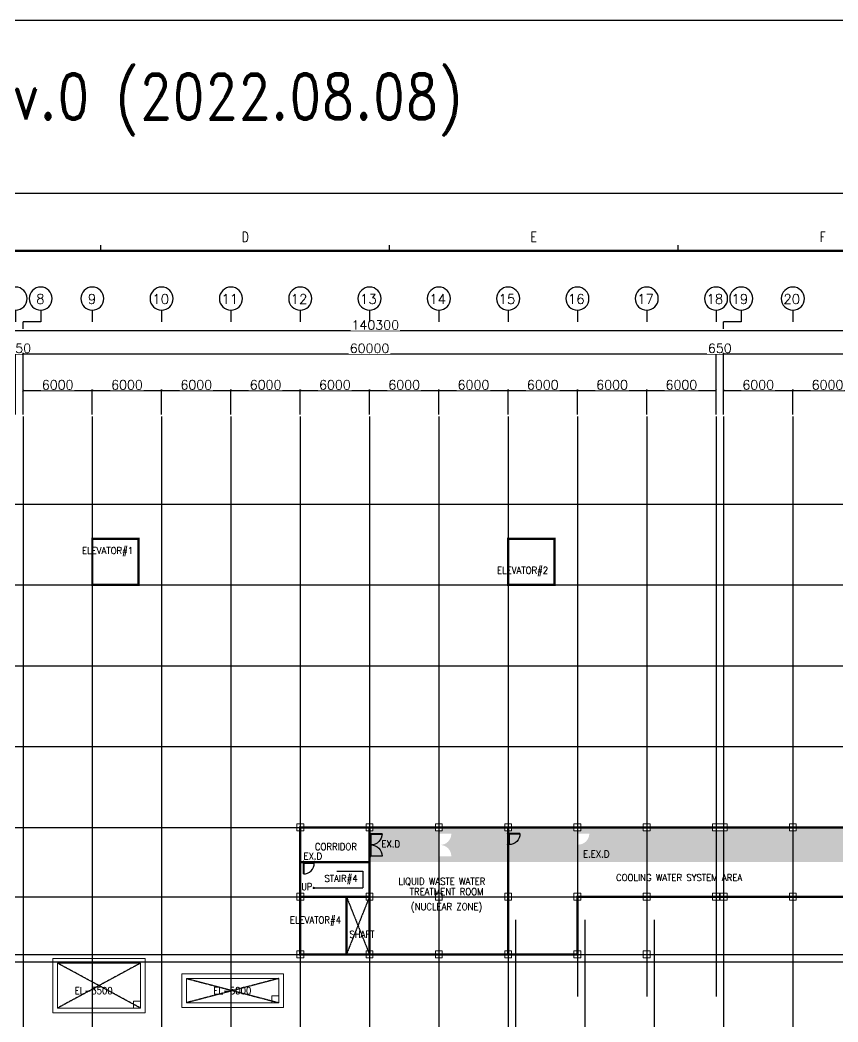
# Model space of a CAD drawing. Header units: millimetres. Extents: x -232466 to 860779, y -177975 to 311634.
# Drawn here: x 486169 to 556980, y 224862 to 311634 of the extents above; entities that cross this region are included whole.
import ezdxf
from ezdxf.enums import TextEntityAlignment as Align

# ---------------------------------------------------------------- set-up
doc = ezdxf.new("R2010")
doc.units = ezdxf.units.MM
doc.linetypes.add('AXES', pattern=[50.8, 31.75, -6.35, 6.35, -6.35])
doc.linetypes.add('CENTER', pattern=[2, 1.25, -0.25, 0.25, -0.25])
for name, color, linetype, lineweight in [('0 외형선', 3, 'Continuous', 25), ('COLUMN', 2, 'Continuous', 9), ('TEXT', 7, 'Continuous', 15), ('TOILET', 4, 'Continuous', 9), ('WALL', 7, 'Continuous', 9), ('WALL_300', 7, 'Continuous', 9)]:
    doc.layers.add(name, color=color, linetype=linetype, lineweight=lineweight)
for name, color, linetype in [('Center Line', 1, 'CENTER'), ('dim', 7, 'Continuous'), ('DOOR', 4, 'Continuous'), ('G', 3, 'Continuous'), ('LED', 7, 'Continuous'), ('SYM', 7, 'Continuous'), ('TITLEBOX', 7, 'Continuous'), ('TXT', 2, 'Continuous')]:
    doc.layers.add(name, color=color, linetype=linetype)
doc.styles.add('RD6', font='ROMAND.shx', dxfattribs={"width": 0.83, "height": 6})
doc.styles.add('ROMAND', font='romand')
doc.styles.add('RomanS', font='romans.shx')
doc.styles.add('TBOX', font='romans.shx')
doc.dimstyles.new('HYUNDAI', dxfattribs={"dimscale": 120, "dimtxt": 3, "dimasz": 3, "dimexe": 1, "dimexo": 2, "dimgap": 1, "dimtad": 1, "dimdec": 0, "dimdsep": 46, "dimtxsty": 'RomanS', "dimcen": 0, "dimclrd": 256, "dimclre": 256, "dimclrt": 3, "dimadec": 0, "dimazin": 0, "dimtfac": 1, "dimtdec": 0, "dimtix": 1, "dimtmove": 2, "dimatfit": 3, "dimfxl": 1, "dimtvp": 1, "dimtolj": 1, "dimarcsym": 0})

# ---------------------------------------------------------------- blocks, each defined once
blk = doc.blocks.new('_ArchTick')
at = {"color": 0, "linetype": 'ByBlock', "const_width": 0.15}
blk.add_lwpolyline([(-0.5, -0.5), (0.5, 0.5)], dxfattribs=at)
blk = doc.blocks.new('*D861')
at = {"layer": 'Defpoints', "color": 0}
for p in [(587077, 284742), (446777, 277298), (587077, 277298)]:
    blk.add_point(p, dxfattribs=at)
at = {"layer": 'dim', "lineweight": -2}
for p, q in [((446777, 277458), (446777, 284822)), ((446777, 284742), (587077, 284742)), ((587077, 277458), (587077, 284822))]:
    blk.add_line(p, q, dxfattribs=at)
at = {"layer": 'dim', "lineweight": -2, "xscale": 160, "yscale": 160, "zscale": 160, "rotation": 180}
blk.add_blockref('_ArchTick', (446777, 284742), dxfattribs=at)
at = {"layer": 'dim', "lineweight": -2, "xscale": 160, "yscale": 160, "zscale": 160}
blk.add_blockref('_ArchTick', (587077, 284742), dxfattribs=at)
at = {"layer": 'dim', "color": 0, "insert": (516927, 285222), "char_height": 800, "attachment_point": 5, "style": 'RomanS', "bg_fill": 3, "box_fill_scale": 1.1, "bg_fill_color": 257, "bg_fill_transparency": 0}
blk.add_mtext('\\A1;140300', dxfattribs=at)
blk = doc.blocks.new('*D873')
at = {"layer": 'Defpoints', "color": 0}
for p in [(485777, 277298), (486427, 277298)]:
    blk.add_point(p, dxfattribs=at)
at = {"layer": 'dim', "lineweight": -2}
for p, q in [((485777, 282724), (485617, 282724)), ((485777, 277458), (485777, 282804)), ((485777, 282724), (486427, 282724)), ((486427, 277458), (486427, 282804)), ((486427, 282724), (486587, 282724))]:
    blk.add_line(p, q, dxfattribs=at)
at = {"layer": 'dim', "lineweight": -2, "xscale": 160, "yscale": 160, "zscale": 160}
blk.add_blockref('_ArchTick', (485777, 282724), dxfattribs=at)
at = {"layer": 'dim', "lineweight": -2, "xscale": 160, "yscale": 160, "zscale": 160, "rotation": 180}
blk.add_blockref('_ArchTick', (486427, 282724), dxfattribs=at)
at = {"layer": 'dim', "color": 0, "insert": (486102, 283204), "char_height": 800, "attachment_point": 5, "style": 'RomanS', "bg_fill": 3, "box_fill_scale": 1.1, "bg_fill_color": 257, "bg_fill_transparency": 0}
blk.add_mtext('\\A1;650', dxfattribs=at)
at = {"layer": 'Defpoints', "color": 0}
blk.add_point((486427, 282724), dxfattribs=at)
blk = doc.blocks.new('*D874')
at = {"layer": 'Defpoints', "color": 0}
for p in [(492427, 279561), (486427, 277298), (492427, 277298)]:
    blk.add_point(p, dxfattribs=at)
at = {"layer": 'dim', "lineweight": -2}
for p, q in [((486427, 277458), (486427, 279641)), ((486427, 279561), (492427, 279561)), ((492427, 277458), (492427, 279641))]:
    blk.add_line(p, q, dxfattribs=at)
at = {"layer": 'dim', "lineweight": -2, "xscale": 160, "yscale": 160, "zscale": 160, "rotation": 180}
blk.add_blockref('_ArchTick', (486427, 279561), dxfattribs=at)
at = {"layer": 'dim', "lineweight": -2, "xscale": 160, "yscale": 160, "zscale": 160}
blk.add_blockref('_ArchTick', (492427, 279561), dxfattribs=at)
at = {"layer": 'dim', "color": 0, "insert": (489427, 280041), "char_height": 800, "attachment_point": 5, "style": 'RomanS', "bg_fill": 3, "box_fill_scale": 1.1, "bg_fill_color": 257, "bg_fill_transparency": 0}
blk.add_mtext('\\A1;\\H0.025x;\\H40x;6000', dxfattribs=at)
blk = doc.blocks.new('*D875')
at = {"layer": 'Defpoints', "color": 0}
for p in [(498427, 279561), (492427, 277298), (498427, 277298)]:
    blk.add_point(p, dxfattribs=at)
at = {"layer": 'dim', "lineweight": -2}
for p, q in [((492427, 277458), (492427, 279641)), ((492427, 279561), (498427, 279561)), ((498427, 277458), (498427, 279641))]:
    blk.add_line(p, q, dxfattribs=at)
at = {"layer": 'dim', "lineweight": -2, "xscale": 160, "yscale": 160, "zscale": 160, "rotation": 180}
blk.add_blockref('_ArchTick', (492427, 279561), dxfattribs=at)
at = {"layer": 'dim', "lineweight": -2, "xscale": 160, "yscale": 160, "zscale": 160}
blk.add_blockref('_ArchTick', (498427, 279561), dxfattribs=at)
at = {"layer": 'dim', "color": 0, "insert": (495427, 280041), "char_height": 800, "attachment_point": 5, "style": 'RomanS', "bg_fill": 3, "box_fill_scale": 1.1, "bg_fill_color": 257, "bg_fill_transparency": 0}
blk.add_mtext('\\A1;\\H0.025x;\\H40x;6000', dxfattribs=at)
blk = doc.blocks.new('*D876')
at = {"layer": 'Defpoints', "color": 0}
for p in [(504427, 279561), (498427, 277298), (504427, 277298)]:
    blk.add_point(p, dxfattribs=at)
at = {"layer": 'dim', "lineweight": -2}
for p, q in [((498427, 277458), (498427, 279641)), ((498427, 279561), (504427, 279561)), ((504427, 277458), (504427, 279641))]:
    blk.add_line(p, q, dxfattribs=at)
at = {"layer": 'dim', "lineweight": -2, "xscale": 160, "yscale": 160, "zscale": 160, "rotation": 180}
blk.add_blockref('_ArchTick', (498427, 279561), dxfattribs=at)
at = {"layer": 'dim', "lineweight": -2, "xscale": 160, "yscale": 160, "zscale": 160}
blk.add_blockref('_ArchTick', (504427, 279561), dxfattribs=at)
at = {"layer": 'dim', "color": 0, "insert": (501427, 280041), "char_height": 800, "attachment_point": 5, "style": 'RomanS', "bg_fill": 3, "box_fill_scale": 1.1, "bg_fill_color": 257, "bg_fill_transparency": 0}
blk.add_mtext('\\A1;\\H0.025x;\\H40x;6000', dxfattribs=at)
blk = doc.blocks.new('*D877')
at = {"layer": 'Defpoints', "color": 0}
for p in [(510427, 279561), (504427, 277298), (510427, 277298)]:
    blk.add_point(p, dxfattribs=at)
at = {"layer": 'dim', "lineweight": -2}
for p, q in [((504427, 277458), (504427, 279641)), ((504427, 279561), (510427, 279561)), ((510427, 277458), (510427, 279641))]:
    blk.add_line(p, q, dxfattribs=at)
at = {"layer": 'dim', "lineweight": -2, "xscale": 160, "yscale": 160, "zscale": 160, "rotation": 180}
blk.add_blockref('_ArchTick', (504427, 279561), dxfattribs=at)
at = {"layer": 'dim', "lineweight": -2, "xscale": 160, "yscale": 160, "zscale": 160}
blk.add_blockref('_ArchTick', (510427, 279561), dxfattribs=at)
at = {"layer": 'dim', "color": 0, "insert": (507427, 280041), "char_height": 800, "attachment_point": 5, "style": 'RomanS', "bg_fill": 3, "box_fill_scale": 1.1, "bg_fill_color": 257, "bg_fill_transparency": 0}
blk.add_mtext('\\A1;\\H0.025x;\\H40x;6000', dxfattribs=at)
blk = doc.blocks.new('*D878')
at = {"layer": 'Defpoints', "color": 0}
for p in [(516427, 279561), (510427, 277298), (516427, 277298)]:
    blk.add_point(p, dxfattribs=at)
at = {"layer": 'dim', "lineweight": -2}
for p, q in [((510427, 277458), (510427, 279641)), ((510427, 279561), (516427, 279561)), ((516427, 277458), (516427, 279641))]:
    blk.add_line(p, q, dxfattribs=at)
at = {"layer": 'dim', "lineweight": -2, "xscale": 160, "yscale": 160, "zscale": 160, "rotation": 180}
blk.add_blockref('_ArchTick', (510427, 279561), dxfattribs=at)
at = {"layer": 'dim', "lineweight": -2, "xscale": 160, "yscale": 160, "zscale": 160}
blk.add_blockref('_ArchTick', (516427, 279561), dxfattribs=at)
at = {"layer": 'dim', "color": 0, "insert": (513427, 280041), "char_height": 800, "attachment_point": 5, "style": 'RomanS', "bg_fill": 3, "box_fill_scale": 1.1, "bg_fill_color": 257, "bg_fill_transparency": 0}
blk.add_mtext('\\A1;\\H0.025x;\\H40x;6000', dxfattribs=at)
blk = doc.blocks.new('*D879')
at = {"layer": 'Defpoints', "color": 0}
for p in [(522427, 279561), (516427, 277298), (522427, 277298)]:
    blk.add_point(p, dxfattribs=at)
at = {"layer": 'dim', "lineweight": -2}
for p, q in [((516427, 277458), (516427, 279641)), ((516427, 279561), (522427, 279561)), ((522427, 277458), (522427, 279641))]:
    blk.add_line(p, q, dxfattribs=at)
at = {"layer": 'dim', "lineweight": -2, "xscale": 160, "yscale": 160, "zscale": 160, "rotation": 180}
blk.add_blockref('_ArchTick', (516427, 279561), dxfattribs=at)
at = {"layer": 'dim', "lineweight": -2, "xscale": 160, "yscale": 160, "zscale": 160}
blk.add_blockref('_ArchTick', (522427, 279561), dxfattribs=at)
at = {"layer": 'dim', "color": 0, "insert": (519427, 280041), "char_height": 800, "attachment_point": 5, "style": 'RomanS', "bg_fill": 3, "box_fill_scale": 1.1, "bg_fill_color": 257, "bg_fill_transparency": 0}
blk.add_mtext('\\A1;\\H0.025x;\\H40x;6000', dxfattribs=at)
blk = doc.blocks.new('*D880')
at = {"layer": 'Defpoints', "color": 0}
for p in [(528427, 279561), (522427, 277298), (528427, 277298)]:
    blk.add_point(p, dxfattribs=at)
at = {"layer": 'dim', "lineweight": -2}
for p, q in [((522427, 277458), (522427, 279641)), ((522427, 279561), (528427, 279561)), ((528427, 277458), (528427, 279641))]:
    blk.add_line(p, q, dxfattribs=at)
at = {"layer": 'dim', "lineweight": -2, "xscale": 160, "yscale": 160, "zscale": 160, "rotation": 180}
blk.add_blockref('_ArchTick', (522427, 279561), dxfattribs=at)
at = {"layer": 'dim', "lineweight": -2, "xscale": 160, "yscale": 160, "zscale": 160}
blk.add_blockref('_ArchTick', (528427, 279561), dxfattribs=at)
at = {"layer": 'dim', "color": 0, "insert": (525427, 280041), "char_height": 800, "attachment_point": 5, "style": 'RomanS', "bg_fill": 3, "box_fill_scale": 1.1, "bg_fill_color": 257, "bg_fill_transparency": 0}
blk.add_mtext('\\A1;\\H0.025x;\\H40x;6000', dxfattribs=at)
blk = doc.blocks.new('*D881')
at = {"layer": 'Defpoints', "color": 0}
for p in [(534427, 279561), (528427, 277298), (534427, 277298)]:
    blk.add_point(p, dxfattribs=at)
at = {"layer": 'dim', "lineweight": -2}
for p, q in [((528427, 277458), (528427, 279641)), ((528427, 279561), (534427, 279561)), ((534427, 277458), (534427, 279641))]:
    blk.add_line(p, q, dxfattribs=at)
at = {"layer": 'dim', "lineweight": -2, "xscale": 160, "yscale": 160, "zscale": 160, "rotation": 180}
blk.add_blockref('_ArchTick', (528427, 279561), dxfattribs=at)
at = {"layer": 'dim', "lineweight": -2, "xscale": 160, "yscale": 160, "zscale": 160}
blk.add_blockref('_ArchTick', (534427, 279561), dxfattribs=at)
at = {"layer": 'dim', "color": 0, "insert": (531427, 280041), "char_height": 800, "attachment_point": 5, "style": 'RomanS', "bg_fill": 3, "box_fill_scale": 1.1, "bg_fill_color": 257, "bg_fill_transparency": 0}
blk.add_mtext('\\A1;\\H0.025x;\\H40x;6000', dxfattribs=at)
blk = doc.blocks.new('*D882')
at = {"layer": 'Defpoints', "color": 0}
for p in [(540427, 279561), (534427, 277298), (540427, 277298)]:
    blk.add_point(p, dxfattribs=at)
at = {"layer": 'dim', "lineweight": -2}
for p, q in [((534427, 277458), (534427, 279641)), ((534427, 279561), (540427, 279561)), ((540427, 277458), (540427, 279641))]:
    blk.add_line(p, q, dxfattribs=at)
at = {"layer": 'dim', "lineweight": -2, "xscale": 160, "yscale": 160, "zscale": 160, "rotation": 180}
blk.add_blockref('_ArchTick', (534427, 279561), dxfattribs=at)
at = {"layer": 'dim', "lineweight": -2, "xscale": 160, "yscale": 160, "zscale": 160}
blk.add_blockref('_ArchTick', (540427, 279561), dxfattribs=at)
at = {"layer": 'dim', "color": 0, "insert": (537427, 280041), "char_height": 800, "attachment_point": 5, "style": 'RomanS', "bg_fill": 3, "box_fill_scale": 1.1, "bg_fill_color": 257, "bg_fill_transparency": 0}
blk.add_mtext('\\A1;\\H0.025x;\\H40x;6000', dxfattribs=at)
blk = doc.blocks.new('*D883')
at = {"layer": 'Defpoints', "color": 0}
for p in [(546427, 279561), (540427, 277298), (546427, 277298)]:
    blk.add_point(p, dxfattribs=at)
at = {"layer": 'dim', "lineweight": -2}
for p, q in [((540427, 277458), (540427, 279641)), ((540427, 279561), (546427, 279561)), ((546427, 277458), (546427, 279641))]:
    blk.add_line(p, q, dxfattribs=at)
at = {"layer": 'dim', "lineweight": -2, "xscale": 160, "yscale": 160, "zscale": 160, "rotation": 180}
blk.add_blockref('_ArchTick', (540427, 279561), dxfattribs=at)
at = {"layer": 'dim', "lineweight": -2, "xscale": 160, "yscale": 160, "zscale": 160}
blk.add_blockref('_ArchTick', (546427, 279561), dxfattribs=at)
at = {"layer": 'dim', "color": 0, "insert": (543427, 280041), "char_height": 800, "attachment_point": 5, "style": 'RomanS', "bg_fill": 3, "box_fill_scale": 1.1, "bg_fill_color": 257, "bg_fill_transparency": 0}
blk.add_mtext('\\A1;\\H0.025x;\\H40x;6000', dxfattribs=at)
blk = doc.blocks.new('*D884')
at = {"layer": 'Defpoints', "color": 0}
for p in [(546427, 282724), (486427, 277298), (546427, 277298)]:
    blk.add_point(p, dxfattribs=at)
at = {"layer": 'dim', "lineweight": -2}
for p, q in [((486427, 277458), (486427, 282804)), ((486427, 282724), (546427, 282724)), ((546427, 277458), (546427, 282804))]:
    blk.add_line(p, q, dxfattribs=at)
at = {"layer": 'dim', "lineweight": -2, "xscale": 160, "yscale": 160, "zscale": 160, "rotation": 180}
blk.add_blockref('_ArchTick', (486427, 282724), dxfattribs=at)
at = {"layer": 'dim', "lineweight": -2, "xscale": 160, "yscale": 160, "zscale": 160}
blk.add_blockref('_ArchTick', (546427, 282724), dxfattribs=at)
at = {"layer": 'dim', "color": 0, "insert": (516427, 283204), "char_height": 800, "attachment_point": 5, "style": 'RomanS', "bg_fill": 3, "box_fill_scale": 1.1, "bg_fill_color": 257, "bg_fill_transparency": 0}
blk.add_mtext('\\A1;60000', dxfattribs=at)
blk = doc.blocks.new('*D885')
at = {"layer": 'Defpoints', "color": 0}
for p in [(546427, 277298), (547077, 277298)]:
    blk.add_point(p, dxfattribs=at)
at = {"layer": 'dim', "lineweight": -2}
for p, q in [((546427, 282724), (546267, 282724)), ((546427, 277458), (546427, 282804)), ((546427, 282724), (547077, 282724)), ((547077, 277458), (547077, 282804)), ((547077, 282724), (547237, 282724))]:
    blk.add_line(p, q, dxfattribs=at)
at = {"layer": 'dim', "lineweight": -2, "xscale": 160, "yscale": 160, "zscale": 160}
blk.add_blockref('_ArchTick', (546427, 282724), dxfattribs=at)
at = {"layer": 'dim', "lineweight": -2, "xscale": 160, "yscale": 160, "zscale": 160, "rotation": 180}
blk.add_blockref('_ArchTick', (547077, 282724), dxfattribs=at)
at = {"layer": 'dim', "color": 0, "insert": (546752, 283204), "char_height": 800, "attachment_point": 5, "style": 'RomanS', "bg_fill": 3, "box_fill_scale": 1.1, "bg_fill_color": 257, "bg_fill_transparency": 0}
blk.add_mtext('\\A1;650', dxfattribs=at)
at = {"layer": 'Defpoints', "color": 0}
blk.add_point((547077, 282724), dxfattribs=at)
blk = doc.blocks.new('*D886')
at = {"layer": 'Defpoints', "color": 0}
for p in [(553077, 279561), (547077, 277298), (553077, 277298)]:
    blk.add_point(p, dxfattribs=at)
at = {"layer": 'dim', "lineweight": -2}
for p, q in [((547077, 277458), (547077, 279641)), ((547077, 279561), (553077, 279561)), ((553077, 277458), (553077, 279641))]:
    blk.add_line(p, q, dxfattribs=at)
at = {"layer": 'dim', "lineweight": -2, "xscale": 160, "yscale": 160, "zscale": 160, "rotation": 180}
blk.add_blockref('_ArchTick', (547077, 279561), dxfattribs=at)
at = {"layer": 'dim', "lineweight": -2, "xscale": 160, "yscale": 160, "zscale": 160}
blk.add_blockref('_ArchTick', (553077, 279561), dxfattribs=at)
at = {"layer": 'dim', "color": 0, "insert": (550077, 280041), "char_height": 800, "attachment_point": 5, "style": 'RomanS', "bg_fill": 3, "box_fill_scale": 1.1, "bg_fill_color": 257, "bg_fill_transparency": 0}
blk.add_mtext('\\A1;\\H0.025x;\\H40x;6000', dxfattribs=at)
blk = doc.blocks.new('*D887')
at = {"layer": 'Defpoints', "color": 0}
for p in [(559077, 279561), (553077, 277298), (559077, 277298)]:
    blk.add_point(p, dxfattribs=at)
at = {"layer": 'dim', "lineweight": -2}
for p, q in [((553077, 277458), (553077, 279641)), ((553077, 279561), (559077, 279561)), ((559077, 277458), (559077, 279641))]:
    blk.add_line(p, q, dxfattribs=at)
at = {"layer": 'dim', "lineweight": -2, "xscale": 160, "yscale": 160, "zscale": 160, "rotation": 180}
blk.add_blockref('_ArchTick', (553077, 279561), dxfattribs=at)
at = {"layer": 'dim', "lineweight": -2, "xscale": 160, "yscale": 160, "zscale": 160}
blk.add_blockref('_ArchTick', (559077, 279561), dxfattribs=at)
at = {"layer": 'dim', "color": 0, "insert": (556077, 280041), "char_height": 800, "attachment_point": 5, "style": 'RomanS', "bg_fill": 3, "box_fill_scale": 1.1, "bg_fill_color": 257, "bg_fill_transparency": 0}
blk.add_mtext('\\A1;\\H0.025x;\\H40x;6000', dxfattribs=at)
blk = doc.blocks.new('*D891')
at = {"layer": 'Defpoints', "color": 0}
for p in [(587077, 282724), (547077, 277298), (587077, 277298)]:
    blk.add_point(p, dxfattribs=at)
at = {"layer": 'dim', "lineweight": -2}
for p, q in [((547077, 277458), (547077, 282804)), ((547077, 282724), (587077, 282724)), ((587077, 277458), (587077, 282804))]:
    blk.add_line(p, q, dxfattribs=at)
at = {"layer": 'dim', "lineweight": -2, "xscale": 160, "yscale": 160, "zscale": 160, "rotation": 180}
blk.add_blockref('_ArchTick', (547077, 282724), dxfattribs=at)
at = {"layer": 'dim', "lineweight": -2, "xscale": 160, "yscale": 160, "zscale": 160}
blk.add_blockref('_ArchTick', (587077, 282724), dxfattribs=at)
at = {"layer": 'dim', "color": 0, "insert": (567077, 283204), "char_height": 800, "attachment_point": 5, "style": 'RomanS', "bg_fill": 3, "box_fill_scale": 1.1, "bg_fill_color": 257, "bg_fill_transparency": 0}
blk.add_mtext('\\A1;40000', dxfattribs=at)
blk = doc.blocks.new('주열')
at = {"layer": 'SYM'}
blk.add_line((0, 600), (0, 0), dxfattribs=at)
blk.add_circle((0, 1200), 600, dxfattribs=at)
blk = doc.blocks.new('column600')
at = {"layer": 'COLUMN', "linetype": 'Continuous'}
blk.add_lwpolyline([(-300, -300), (300, -300), (300, 300), (-300, 300)], close=True, dxfattribs=at)
blk = doc.blocks.new('SD1')
at = {"color": 8}
for p, q in [((-55, 200), (-975, 200)), ((-955, 155), (-45, 155))]:
    blk.add_line(p, q, dxfattribs=at)
for points in [[(-25, 1150), (-25, 200), (-55, 200), (-55, 1150)], [(-1000, 180), (-1000, 200), (-975, 200), (-975, 155), (-955, 155), (-955, 95), (-975, 50), (-1000, 50), (-1000, 70)], [(0, 180), (0, 200), (-25, 200), (-25, 155), (-45, 155), (-45, 95), (-25, 50), (0, 50), (0, 70)]]:
    blk.add_lwpolyline(points)
blk.add_arc((-25, 200), 950, 90, 180)
blk = doc.blocks.new('D2000')
at = {"color": 8}
for p, q in [((-45, -45), (-45, -1955)), ((0, -1935), (0, -65))]:
    blk.add_line(p, q, dxfattribs=at)
for points in [[(-25, 0), (0, 0), (0, -25), (-45, -25), (-45, -45), (-105, -45), (-150, -25), (-150, 0), (-130, 0)], [(975, -25), (0, -25), (0, -65), (975, -65), (975, -25)], [(-25, -2000), (0, -2000), (0, -1975), (-45, -1975), (-45, -1955), (-105, -1955), (-150, -1975), (-150, -2000), (-130, -2000)], [(975, -1975), (0, -1975), (0, -1935), (975, -1935), (975, -1975)]]:
    blk.add_lwpolyline(points)
at = {"ltscale": 0.2}
for centre, start, end in [((0, -25), 270, 0), ((0, -1975), 0, 90)]:
    blk.add_arc(centre, 975, start, end, dxfattribs=at)

msp = doc.modelspace()

# ---------------------------------------------------------------- hatches: boundary and pattern name
at = {"layer": 'WALL'}
h = msp.add_hatch(dxfattribs=at)
h.set_pattern_fill('DOTS', color=0, scale=250)
h.set_pattern_definition([(0, (-104547.3, 0), (198.4375, 396.875), [0, -396.875])])
h.paths.add_polyline_path([(571076.7, 238712.1), (571076.7, 241411.3), (571378.1, 241411.3), (571378.1, 241712.1), (575576.8, 241712.1), (575867.3, 241712.1), (576777.3, 241712.1), (578778.1, 241712.1), (578778.1, 241411.3), (579076, 241411.3), (579076.3, 238712.1)])
h.paths.add_polyline_path([(522426.7, 241411.3), (522726.6, 241411.3), (522726.6, 241711.3), (528126.6, 241711.3), (528126.6, 241411.3), (528426.7, 241411.3), (528426.7, 238712.1), (522426.7, 238712.1), (522426.7, 239234.4), (522429.5, 239235.7), (522489.5, 239235.7), (522489.5, 239215.7), (522534.5, 239215.7), (523509.5, 239215.7), (523509.5, 239255.7), (523508.6, 239255.7, 0.4022445), (522534.5, 240190.7, 0.4022445), (523508.6, 241125.7), (523509.5, 241125.7), (523509.5, 241165.7), (522534.5, 241165.7), (522489.5, 241165.7), (522489.5, 241145.7), (522429.5, 241145.7), (522426.7, 241146.9)])
h.paths.add_polyline_path([(534426.7, 238712.1), (534426.7, 240242.4), (534456.7, 240242.4), (534456.7, 240222.4), (534501.7, 240222.4, 0.4049927), (535451.2, 241142.4, 0.0078962), (535451.7, 241172.4), (534501.7, 241172.4), (534456.7, 241172.4), (534456.7, 241152.4), (534426.7, 241152.4), (534426.7, 241411.3), (534726.6, 241411.3), (534726.6, 241712.1), (540126.6, 241712.1), (540126.6, 241411.3), (540426.7, 241411.3), (540426.7, 238712.1)])
h.paths.add_polyline_path([(547076.7, 238712.1), (547076.7, 241411.3), (547376.6, 241411.3), (547376.6, 241712.1), (552776.6, 241712.1), (552776.6, 241411.3), (553076.7, 241411.3), (553076.7, 238712.1)])
h.paths.add_polyline_path([(559076.7, 238712.1), (559076.7, 241411.3), (559376.6, 241411.3), (559376.6, 241712.1), (564776.6, 241712.1), (564776.6, 241411.3), (565076.7, 241411.3), (565076.7, 238712.1)])
h.paths.add_polyline_path([(516426.7, 238712.1), (516426.7, 241411.3), (516726.6, 241411.3), (516726.6, 241712.1), (522126.6, 241712.1), (522126.6, 241411.3), (522426.6, 241411.3), (522426.6, 241146.9), (522426.7, 239234.4), (522426.7, 238712.1), (517627.2, 238712.1), (516717.2, 238712.1)])
h.paths.add_polyline_path([(528426.7, 238712.1), (528426.7, 241411.3), (528726.6, 241411.3), (528726.6, 241711.3), (534126.6, 241711.3), (534126.6, 241411.3), (534426.6, 241411.3), (534426.6, 241152.4), (534426.7, 240242.4), (534426.7, 238712.1)])
h.paths.add_polyline_path([(540426.7, 238712.1), (540426.7, 241411.3), (540726.6, 241411.3), (540726.6, 241712.1), (546126.6, 241712.1), (546126.6, 241411.3), (546426.7, 241411.3), (546426.7, 238712.1)])
h.paths.add_polyline_path([(553076.7, 238712.1), (553076.7, 241411.3), (553376.6, 241411.3), (553376.6, 241712.1), (558776.6, 241712.1), (558776.6, 241411.3), (559076.7, 241411.3), (559076.7, 238712.1)])
h.paths.add_polyline_path([(565076.7, 238712.1), (565076.7, 241411.3), (565376.6, 241411.3), (565376.6, 241712.1), (570778.1, 241712.1), (570778.1, 241411.3), (571076.7, 241411.3), (571076.7, 238712.1)])
h.paths.add_polyline_path([(547076.7, 238712.1), (547076.7, 241411.3), (546426.7, 241411.3), (546426.7, 238712.1)])
h.paths.add_polyline_path([(517422.3, 240493.5), (517422.3, 239593.5), (521610.3, 239593.5), (521610.3, 240493.5)], flags=24)
h.paths.add_polyline_path([(576031.2, 241358.3), (576031.2, 240458.3), (577951.2, 240458.3), (577951.2, 241358.3)], flags=24)
h.paths.add_polyline_path([(516559.3, 239670.6), (516559.3, 238770.6), (518479.3, 238770.6), (518479.3, 239670.6)], flags=24)
h.paths.add_polyline_path([(575169.9, 239532.6), (575169.9, 238632.6), (578812.5, 238632.6), (578812.5, 239532.6)], flags=24)
h.paths.add_polyline_path([(523304, 240735.5), (523304, 239835.5), (525224, 239835.5), (525224, 240735.5)], flags=24)
h.paths.add_polyline_path([(534722, 239848), (534722, 238948), (537387.2, 238948), (537387.2, 239848)], flags=24)

# ---------------------------------------------------------------- linework, layer by layer
for p, q in [((513581, 237913.6), (515840.1, 237913.6)), ((515840.1, 237913.6), (515840.1, 236468.6)), ((511601, 236468.6), (515840.1, 236468.6))]:
    msp.add_line(p, q)
msp.add_lwpolyline([(513581, 237913.6, 0, 160, 0), (514061, 237913.6, 0, 0, 0), (513581, 237913.6, 0, 0, 0)], format="xyseb")
at = {"layer": '0 외형선', "linetype": 'Continuous', "const_width": 200}
for points in [[(492428.1, 266712.1), (496428.1, 266712.1), (496428.1, 262711.9), (492428.1, 262711.9)], [(528428.3, 266714.5), (532428.3, 266714.5), (532428.3, 262714.3), (528428.3, 262714.3)], [(510424.9, 241712.1), (516424.9, 241712.1), (516424.9, 238712.1), (510424.9, 238712.1)], [(516426.6, 241711.3), (528426.6, 241711.3), (528426.7, 230712.1), (516426.7, 230712.2)], [(579076, 241711.3), (528426.6, 241711.3), (528426.6, 230710.5), (534426.6, 230711.3), (534426.6, 235711.3), (579076.6, 235712.1)], [(510424.9, 238711.3), (516424.9, 238711.3), (516424.9, 235711.3), (510424.9, 235711.3)], [(510425.7, 235711.3), (514424.9, 235711.3), (514424.9, 230711.9), (510424.9, 230711.9)], [(514424.9, 235711.3), (516423.2, 235711.3), (516424.8, 230711.3), (514424.9, 230712.1)]]:
    msp.add_lwpolyline(points, close=True, dxfattribs=at)
at = {"layer": 'Center Line', "linetype": 'AXES'}
for p, q in [((435355.3, 269712.1), (591076.7, 269712.1)), ((435355.3, 262712.1), (591076.7, 262712.1)), ((435355.3, 255712.1), (591076.7, 255712.1)), ((435355.3, 248712.1), (591076.7, 248712.1)), ((435355.3, 241712.1), (591076.7, 241712.1)), ((435355.3, 235712.1), (591076.7, 235712.1)), ((516424.9, 235711.3), (514424.9, 230712.1)), ((514424.9, 235711.3), (516423.2, 230712.1)), ((529076.7, 233712.1), (529076.7, 194123.5)), ((535076.7, 233712.1), (535076.7, 194123.5)), ((541076.7, 233712.1), (541076.7, 194123.5)), ((435355.3, 230712.1), (591076.7, 230712.1)), ((435355.3, 230062.1), (591076.7, 230062.1)), ((496603.6, 229958.8), (489403.8, 226061.3)), ((496603.6, 226061.3), (489403.8, 229958.8)), ((508578.6, 228628.2), (500578.6, 226528.2)), ((500578.6, 228628.2), (508578.6, 226528.2))]:
    msp.add_line(p, q, dxfattribs=at)
at = {"layer": 'COLUMN', "linetype": 'Continuous'}
for points in [[(546126.6, 242011.3), (547376.6, 242011.3), (547376.6, 241411.3), (546126.6, 241411.3)], [(546126.6, 236011.3), (547376.6, 236011.3), (547376.6, 235411.3), (546126.6, 235411.3)]]:
    msp.add_lwpolyline(points, close=True, dxfattribs=at)
at = {"layer": 'LED', "const_width": 100}
msp.add_lwpolyline([(511612.4, 236419.9, -1), (511589.6, 236517.2, -1)], format="xyb", close=True, dxfattribs=at)
at = {"layer": 'TITLEBOX', "color": 4, "linetype": 'Continuous'}
for p, q in [((493153.6, 291645.3), (493153.6, 292145.3)), ((493153.6, 291645.3), (493153.6, 292145.3)), ((518153.6, 291645.3), (518153.6, 292145.3)), ((518153.6, 291645.3), (518153.6, 292145.3)), ((543153.6, 291645.3), (543153.6, 292145.3)), ((543153.6, 291645.3), (543153.6, 292145.3))]:
    msp.add_line(p, q, dxfattribs=at)
at = {"layer": 'TITLEBOX', "color": 7}
msp.add_lwpolyline([(413278.6, 296645.3), (623528.6, 296645.3), (623528.6, 148145.3), (413278.6, 148145.3)], close=True, dxfattribs=at)
at = {"layer": 'TITLEBOX', "color": 4, "const_width": 175}
msp.add_lwpolyline([(418278.6, 291645.3), (618343.6, 291645.3), (618343.6, 153916.7), (418278.6, 153916.7)], close=True, dxfattribs=at)
at = {"layer": 'TOILET'}
for points in [[(496603.6, 226661.3), (496003.6, 226661.3), (496003.6, 226061.3), (496603.6, 226061.3), (496603.6, 226661.3)], [(508578.6, 227128.2), (507978.6, 227128.2), (507978.6, 226528.2), (508578.6, 226528.2), (508578.6, 227128.2)]]:
    msp.add_lwpolyline(points, dxfattribs=at)
at = {"layer": 'WALL_300', "color": 2}
for points in [[(489003.8, 230358.8), (497003.6, 230358.8), (497003.6, 225661.3), (489003.8, 225661.3)], [(489403.8, 229958.8), (496603.6, 229958.8), (496603.6, 226061.3), (489403.8, 226061.3)], [(500178.6, 229028.2), (508978.6, 229028.2), (508978.6, 226128.2), (500178.6, 226128.2)], [(500578.6, 228628.2), (508578.6, 228628.2), (508578.6, 226528.2), (500578.6, 226528.2)]]:
    msp.add_lwpolyline(points, close=True, dxfattribs=at)

# ---------------------------------------------------------------- block references
at = {"layer": 'COLUMN', "linetype": 'Continuous'}
for p in [(510424.8, 241711.3), (516424.8, 241711.3), (522426.6, 241711.3), (528426.6, 241711.3), (534426.6, 241711.3), (540426.6, 241711.3), (553076.6, 241711.3), (510424.9, 235710.5), (516422.3, 235706.2), (522425.8, 235710.5), (528425.8, 235710.5), (534425.8, 235711.3), (540425.8, 235711.3), (540429.6, 235711.3), (546425.1, 235710.5), (547075.8, 235711.3), (553074, 235711.3), (553076.6, 235712.1), (510424.8, 230711.3), (516424.8, 230711.3), (522426.6, 230711.3), (528426.6, 230711.3), (534426.6, 230711.3), (540426.6, 230711.3)]:
    msp.add_blockref('column600', p, dxfattribs=at)
at = {"layer": 'DOOR', "xscale": -1}
for name, p, rotation in [('D2000', (516532.6, 239190.7), 179.9999999999999), ('SD1', (528301.6, 241197.4), 269.9999999999997)]:
    msp.add_blockref(name, p, dxfattribs=dict(at, rotation=rotation))
at = {"layer": 'DOOR', "rotation": 180.0000000000002}
msp.add_blockref('SD1', (510670.4, 238826), dxfattribs=at)

# ---------------------------------------------------------------- texts
at = {"layer": 'G', "color": 3, "style": 'RomanS', "width": 0.9}
for s, p in [('ELEVATOR#1', (493745.4, 265647.2)), ('ELEVATOR#2', (529675.5, 263939.6)), ('CORRIDOR', (513514.4, 240043.5)), ('STAIR#4', (513960.7, 237244.2)), ('LIQUID WASTE WATER', (522689.9, 237009.1, 0.8)), ('COOLING WATER SYSTEM AREA', (543230.2, 237370.2, 0.8)), ('TREATMENT ROOM', (523098.5, 236140.6, 0.8)), ('(NUCLEAR ZONE)', (523098.5, 234796.5, 0.8)), ('ELEVATOR#4', (511742.1, 233647.2)), ('SHAFT', (515767.6, 232448.7)), ('EL-3500', (492546.2, 227578.7)), ('EL-5000', (504546.2, 227578.7))]:
    msp.add_text(s, height=600, dxfattribs=at).set_placement(p, align=Align.MIDDLE)
at = {"layer": 'SYM', "style": 'ROMAND'}
for s, height, p in [('8', 840.9, (487566.5, 287049)), ('9', 840.9, (492037.7, 287049)), ('10', 840.88, (497624.2, 287049)), ('11', 840.88, (503604.2, 287049)), ('12', 840.88, (509604.2, 287049)), ('13', 840.88, (515604.2, 287049)), ('14', 840.88, (521604.2, 287049)), ('15', 840.88, (527604.2, 287049)), ('16', 840.88, (533604.2, 287049)), ('17', 840.88, (539604.2, 287049)), ('18', 840.88, (545604.2, 287049)), ('19', 840.88, (547760.1, 287049)), ('20', 840.88, (552254.2, 287049))]:
    msp.add_text(s, height=height, dxfattribs=at).set_placement(p)
at = {"layer": 'TEXT', "color": 7, "style": 'RomanS', "width": 0.9}
for s, p in [('EX.D', (518264, 240285.5)), ('EX.D', (511517.5, 239220.6)), ('E.EX.D', (536054.6, 239398))]:
    msp.add_text(s, height=600, dxfattribs=at).set_placement(p, align=Align.MIDDLE)
at = {"layer": 'TEXT', "color": 0, "linetype": 'Continuous', "style": 'RomanS', "width": 0.85}
msp.add_text('UP', height=600, dxfattribs=at).set_placement((510524.3, 236281.9))
at = {"layer": 'TITLEBOX', "color": 4, "linetype": 'Continuous', "style": 'TBOX', "width": 0.75}
for s, p in [('D', (505371.2, 292411.7)), ('E', (530371.2, 292411.7)), ('F', (555405.4, 292411.7))]:
    msp.add_text(s, height=875, dxfattribs=at).set_placement(p)
at = {"layer": 'TXT', "color": 30, "linetype": 'Continuous', "style": 'RD6', "width": 0.83}
msp.add_text('Rev.0 (2022.08.08)', height=4000, dxfattribs=at).set_placement((480124, 303010.5))

# ---------------------------------------------------------------- next in the draw order: dimensions: what is measured, and where the dimension line sits
at = {"layer": 'dim'}
dim = msp.add_linear_dim(base=(587076.7, 284742.5), p1=(446776.7, 277297.7), p2=(587076.7, 277297.7), dimstyle='HYUNDAI', override={"dimscale": 80, "dimtxt": 10, "dimasz": 2, "dimpost": '\\X', "dimblk1": 'ArchTick', "dimblk2": 'ArchTick', "dimsah": 1, "dimclrt": 0, "dimtfill": 1, "dimtfillclr": 0}, dxfattribs=at)
dim.commit()
dim.dimension.update_dxf_attribs({"geometry": '*D861', "text_midpoint": (516926.7, 285222.5)})

# ---------------------------------------------------------------- next in the draw order: linework, layer by layer
for p, q in [((487955.5, 285509.5), (486426.7, 285509.5)), ((486426.7, 284886), (486426.7, 285509.5)), ((548605.5, 285509.5), (547076.7, 285509.5)), ((547076.7, 284886), (547076.7, 285509.5))]:
    msp.add_line(p, q)
at = {"layer": 'Center Line', "linetype": 'AXES'}
for p, q in [((486426.7, 277297.7), (486426.7, 194123.5)), ((492426.7, 277297.7), (492426.7, 194123.5)), ((498426.7, 277297.7), (498426.7, 194123.5)), ((504426.7, 277297.7), (504426.7, 194123.5)), ((510426.7, 277297.7), (510426.7, 194123.5)), ((516426.7, 277297.7), (516426.7, 194123.5)), ((522426.7, 277297.7), (522426.7, 194123.5)), ((528426.7, 277297.7), (528426.7, 194123.5)), ((547076.7, 277297.7), (547076.7, 194123.5)), ((553076.7, 277297.7), (553076.7, 194123.5))]:
    msp.add_line(p, q, dxfattribs=at)

# ---------------------------------------------------------------- next in the draw order: block references
at = {"layer": 'SYM', "xscale": -1.666666666666667, "yscale": 1.666666666666667, "zscale": 1.666666666666667, "rotation": 359.9999999999999}
for p in [(485776.7, 285509.5), (487955.5, 285509.5), (492426.7, 285509.5), (498426.7, 285509.5), (504426.7, 285509.5), (510426.7, 285509.5), (516426.7, 285509.5), (522426.7, 285509.5), (528426.7, 285509.5), (534426.7, 285509.5), (540426.7, 285509.5), (546426.7, 285509.5), (548605.5, 285509.5), (553076.7, 285509.5)]:
    msp.add_blockref('주열', p, dxfattribs=at)

# ---------------------------------------------------------------- next in the draw order: dimensions: what is measured, and where the dimension line sits
at = {"layer": 'dim'}
dim = msp.add_linear_dim(base=(486426.7, 282724.1), p1=(485776.7, 277297.7), p2=(486426.7, 277297.7), dimstyle='HYUNDAI', override={"dimscale": 80, "dimtxt": 10, "dimasz": 2, "dimpost": '\\X', "dimblk1": 'ArchTick', "dimblk2": 'ArchTick', "dimsah": 1, "dimclrt": 0, "dimtfill": 1, "dimtfillclr": 0}, dxfattribs=at)
dim.commit()
dim.dimension.update_dxf_attribs({"geometry": '*D873', "text_midpoint": (486101.7, 283204.1)})

# ---------------------------------------------------------------- next in the draw order: dimensions: what is measured, and where the dimension line sits
dim = msp.add_linear_dim(base=(492426.7, 279560.7), p1=(486426.7, 277297.7), p2=(492426.7, 277297.7), text='\\H0.025x;\\H40x;<>', dimstyle='HYUNDAI', override={"dimscale": 80, "dimtxt": 10, "dimasz": 2, "dimpost": '\\X', "dimtxsty": 'RomanS', "dimblk1": 'ArchTick', "dimblk2": 'ArchTick', "dimsah": 1, "dimclrt": 0, "dimtfill": 1}, dxfattribs=at)
dim.commit()
dim.dimension.update_dxf_attribs({"geometry": '*D874', "text_midpoint": (489426.7, 280040.7)})

# ---------------------------------------------------------------- next in the draw order: dimensions: what is measured, and where the dimension line sits
dim = msp.add_linear_dim(base=(498426.7, 279560.7), p1=(492426.7, 277297.7), p2=(498426.7, 277297.7), text='\\H0.025x;\\H40x;<>', dimstyle='HYUNDAI', override={"dimscale": 80, "dimtxt": 10, "dimasz": 2, "dimpost": '\\X', "dimtxsty": 'RomanS', "dimblk1": 'ArchTick', "dimblk2": 'ArchTick', "dimsah": 1, "dimclrt": 0, "dimtfill": 1}, dxfattribs=at)
dim.commit()
dim.dimension.update_dxf_attribs({"geometry": '*D875', "text_midpoint": (495426.7, 280040.7)})

# ---------------------------------------------------------------- next in the draw order: dimensions: what is measured, and where the dimension line sits
dim = msp.add_linear_dim(base=(504426.7, 279560.7), p1=(498426.7, 277297.7), p2=(504426.7, 277297.7), text='\\H0.025x;\\H40x;<>', dimstyle='HYUNDAI', override={"dimscale": 80, "dimtxt": 10, "dimasz": 2, "dimpost": '\\X', "dimtxsty": 'RomanS', "dimblk1": 'ArchTick', "dimblk2": 'ArchTick', "dimsah": 1, "dimclrt": 0, "dimtfill": 1}, dxfattribs=at)
dim.commit()
dim.dimension.update_dxf_attribs({"geometry": '*D876', "text_midpoint": (501426.7, 280040.7)})

# ---------------------------------------------------------------- next in the draw order: dimensions: what is measured, and where the dimension line sits
dim = msp.add_linear_dim(base=(510426.7, 279560.7), p1=(504426.7, 277297.7), p2=(510426.7, 277297.7), text='\\H0.025x;\\H40x;<>', dimstyle='HYUNDAI', override={"dimscale": 80, "dimtxt": 10, "dimasz": 2, "dimpost": '\\X', "dimtxsty": 'RomanS', "dimblk1": 'ArchTick', "dimblk2": 'ArchTick', "dimsah": 1, "dimclrt": 0, "dimtfill": 1}, dxfattribs=at)
dim.commit()
dim.dimension.update_dxf_attribs({"geometry": '*D877', "text_midpoint": (507426.7, 280040.7)})

# ---------------------------------------------------------------- next in the draw order: dimensions: what is measured, and where the dimension line sits
dim = msp.add_linear_dim(base=(516426.7, 279560.7), p1=(510426.7, 277297.7), p2=(516426.7, 277297.7), text='\\H0.025x;\\H40x;<>', dimstyle='HYUNDAI', override={"dimscale": 80, "dimtxt": 10, "dimasz": 2, "dimpost": '\\X', "dimtxsty": 'RomanS', "dimblk1": 'ArchTick', "dimblk2": 'ArchTick', "dimsah": 1, "dimclrt": 0, "dimtfill": 1}, dxfattribs=at)
dim.commit()
dim.dimension.update_dxf_attribs({"geometry": '*D878', "text_midpoint": (513426.7, 280040.7)})

# ---------------------------------------------------------------- next in the draw order: dimensions: what is measured, and where the dimension line sits
dim = msp.add_linear_dim(base=(522426.7, 279560.7), p1=(516426.7, 277297.7), p2=(522426.7, 277297.7), text='\\H0.025x;\\H40x;<>', dimstyle='HYUNDAI', override={"dimscale": 80, "dimtxt": 10, "dimasz": 2, "dimpost": '\\X', "dimtxsty": 'RomanS', "dimblk1": 'ArchTick', "dimblk2": 'ArchTick', "dimsah": 1, "dimclrt": 0, "dimtfill": 1}, dxfattribs=at)
dim.commit()
dim.dimension.update_dxf_attribs({"geometry": '*D879', "text_midpoint": (519426.7, 280040.7)})

# ---------------------------------------------------------------- next in the draw order: dimensions: what is measured, and where the dimension line sits
dim = msp.add_linear_dim(base=(528426.7, 279560.7), p1=(522426.7, 277297.7), p2=(528426.7, 277297.7), text='\\H0.025x;\\H40x;<>', dimstyle='HYUNDAI', override={"dimscale": 80, "dimtxt": 10, "dimasz": 2, "dimpost": '\\X', "dimtxsty": 'RomanS', "dimblk1": 'ArchTick', "dimblk2": 'ArchTick', "dimsah": 1, "dimclrt": 0, "dimtfill": 1}, dxfattribs=at)
dim.commit()
dim.dimension.update_dxf_attribs({"geometry": '*D880', "text_midpoint": (525426.7, 280040.7)})

# ---------------------------------------------------------------- next in the draw order: dimensions: what is measured, and where the dimension line sits
dim = msp.add_linear_dim(base=(534426.7, 279560.7), p1=(528426.7, 277297.7), p2=(534426.7, 277297.7), text='\\H0.025x;\\H40x;<>', dimstyle='HYUNDAI', override={"dimscale": 80, "dimtxt": 10, "dimasz": 2, "dimpost": '\\X', "dimtxsty": 'RomanS', "dimblk1": 'ArchTick', "dimblk2": 'ArchTick', "dimsah": 1, "dimclrt": 0, "dimtfill": 1}, dxfattribs=at)
dim.commit()
dim.dimension.update_dxf_attribs({"geometry": '*D881', "text_midpoint": (531426.7, 280040.7)})

# ---------------------------------------------------------------- next in the draw order: dimensions: what is measured, and where the dimension line sits
dim = msp.add_linear_dim(base=(540426.7, 279560.7), p1=(534426.7, 277297.7), p2=(540426.7, 277297.7), text='\\H0.025x;\\H40x;<>', dimstyle='HYUNDAI', override={"dimscale": 80, "dimtxt": 10, "dimasz": 2, "dimpost": '\\X', "dimtxsty": 'RomanS', "dimblk1": 'ArchTick', "dimblk2": 'ArchTick', "dimsah": 1, "dimclrt": 0, "dimtfill": 1}, dxfattribs=at)
dim.commit()
dim.dimension.update_dxf_attribs({"geometry": '*D882', "text_midpoint": (537426.7, 280040.7)})

# ---------------------------------------------------------------- next in the draw order: dimensions: what is measured, and where the dimension line sits
dim = msp.add_linear_dim(base=(546426.7, 279560.7), p1=(540426.7, 277297.7), p2=(546426.7, 277297.7), text='\\H0.025x;\\H40x;<>', dimstyle='HYUNDAI', override={"dimscale": 80, "dimtxt": 10, "dimasz": 2, "dimpost": '\\X', "dimtxsty": 'RomanS', "dimblk1": 'ArchTick', "dimblk2": 'ArchTick', "dimsah": 1, "dimclrt": 0, "dimtfill": 1}, dxfattribs=at)
dim.commit()
dim.dimension.update_dxf_attribs({"geometry": '*D883', "text_midpoint": (543426.7, 280040.7)})

# ---------------------------------------------------------------- next in the draw order: dimensions: what is measured, and where the dimension line sits
dim = msp.add_linear_dim(base=(546426.7, 282724.1), p1=(486426.7, 277297.7), p2=(546426.7, 277297.7), dimstyle='HYUNDAI', override={"dimscale": 80, "dimtxt": 10, "dimasz": 2, "dimpost": '\\X', "dimblk1": 'ArchTick', "dimblk2": 'ArchTick', "dimsah": 1, "dimclrt": 0, "dimtfill": 1, "dimtfillclr": 0}, dxfattribs=at)
dim.commit()
dim.dimension.update_dxf_attribs({"geometry": '*D884', "text_midpoint": (516426.7, 283204.1)})

# ---------------------------------------------------------------- next in the draw order: linework, layer by layer
at = {"layer": 'Center Line', "linetype": 'AXES'}
for p, q in [((534426.7, 277297.7), (534426.7, 227062.1)), ((540426.7, 277297.7), (540426.7, 227062.1))]:
    msp.add_line(p, q, dxfattribs=at)

# ---------------------------------------------------------------- next in the draw order: dimensions: what is measured, and where the dimension line sits
at = {"layer": 'dim'}
dim = msp.add_linear_dim(base=(547076.7, 282724.1), p1=(546426.7, 277297.7), p2=(547076.7, 277297.7), dimstyle='HYUNDAI', override={"dimscale": 80, "dimtxt": 10, "dimasz": 2, "dimpost": '\\X', "dimblk1": 'ArchTick', "dimblk2": 'ArchTick', "dimsah": 1, "dimclrt": 0, "dimtfill": 1, "dimtfillclr": 0}, dxfattribs=at)
dim.commit()
dim.dimension.update_dxf_attribs({"geometry": '*D885', "text_midpoint": (546751.7, 283204.1)})

# ---------------------------------------------------------------- next in the draw order: linework, layer by layer
at = {"layer": 'Center Line', "linetype": 'AXES'}
msp.add_line((546426.7, 277297.7), (546426.7, 227062.1), dxfattribs=at)

# ---------------------------------------------------------------- next in the draw order: dimensions: what is measured, and where the dimension line sits
at = {"layer": 'dim'}
dim = msp.add_linear_dim(base=(553076.7, 279560.7), p1=(547076.7, 277297.7), p2=(553076.7, 277297.7), text='\\H0.025x;\\H40x;<>', dimstyle='HYUNDAI', override={"dimscale": 80, "dimtxt": 10, "dimasz": 2, "dimpost": '\\X', "dimtxsty": 'RomanS', "dimblk1": 'ArchTick', "dimblk2": 'ArchTick', "dimsah": 1, "dimclrt": 0, "dimtfill": 1}, dxfattribs=at)
dim.commit()
dim.dimension.update_dxf_attribs({"geometry": '*D886', "text_midpoint": (550076.7, 280040.7)})

# ---------------------------------------------------------------- next in the draw order: dimensions: what is measured, and where the dimension line sits
dim = msp.add_linear_dim(base=(559076.7, 279560.7), p1=(553076.7, 277297.7), p2=(559076.7, 277297.7), text='\\H0.025x;\\H40x;<>', dimstyle='HYUNDAI', override={"dimscale": 80, "dimtxt": 10, "dimasz": 2, "dimpost": '\\X', "dimtxsty": 'RomanS', "dimblk1": 'ArchTick', "dimblk2": 'ArchTick', "dimsah": 1, "dimclrt": 0, "dimtfill": 1}, dxfattribs=at)
dim.commit()
dim.dimension.update_dxf_attribs({"geometry": '*D887', "text_midpoint": (556076.7, 280040.7)})

# ---------------------------------------------------------------- next in the draw order: dimensions: what is measured, and where the dimension line sits
dim = msp.add_linear_dim(base=(587076.7, 282724.1), p1=(547076.7, 277297.7), p2=(587076.7, 277297.7), dimstyle='HYUNDAI', override={"dimscale": 80, "dimtxt": 10, "dimasz": 2, "dimpost": '\\X', "dimblk1": 'ArchTick', "dimblk2": 'ArchTick', "dimsah": 1, "dimclrt": 0, "dimtfill": 1, "dimtfillclr": 0}, dxfattribs=at)
dim.commit()
dim.dimension.update_dxf_attribs({"geometry": '*D891', "text_midpoint": (567076.7, 283204.1)})

# ---------------------------------------------------------------- next in the draw order: linework, layer by layer
msp.add_lwpolyline([(223055.1, 311633.8), (860779.3, 311633.8), (860779.3, -177974.5), (223055.1, -177974.5)], close=True)

doc.saveas('drawing.dxf')
